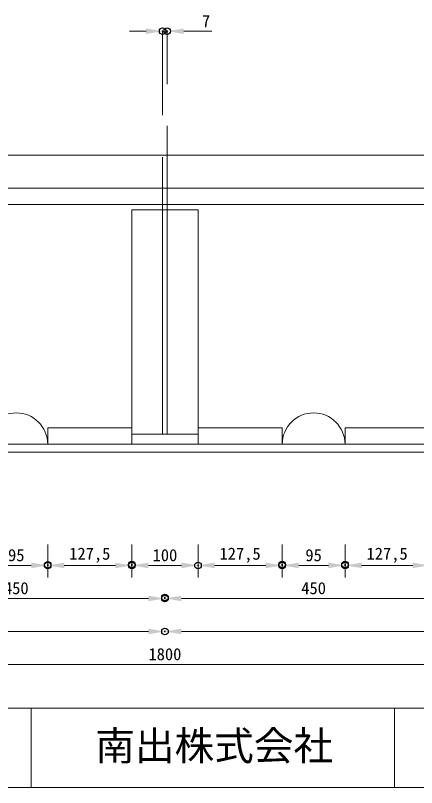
# Model space of a CAD drawing. Units: millimetres, scale not verified. Extents: x -2036 to 1700, y -915 to 1201.
# Drawn here: x 276 to 883, y -915 to 255 of the extents above; entities that cross this region are included whole.
import ezdxf
from ezdxf.enums import TextEntityAlignment as Align

# ---------------------------------------------------------------- set-up
doc = ezdxf.new("R2010")
doc.units = ezdxf.units.MM
doc.header["$LTSCALE"] = 20
doc.header["$PDMODE"] = 32
doc.header["$PDSIZE"] = 10
doc.linetypes.add('USER2', pattern=[9.525, 6.35, -3.175])
for name, color, linetype, lineweight in [('0-0_0', 7, 'Continuous', 18), ('0-6_陦_譫_邱__', 7, 'Continuous', 18), ('0-9_蟇_豕慕___', 7, 'USER2', 18), ('1-1__0-2_螟門__邱__', 7, 'Continuous', 18), ('1-5__0-8_譁�蘋_____', 7, 'Continuous', 18), ('1-6__0-8_譁�蘋__蜿_', 7, 'Continuous', 18)]:
    doc.layers.add(name, color=color, linetype=linetype, lineweight=lineweight)
doc.layers.add('1-C__1-c__1-c__1-c__1-c__1-c__1-c__1-c__1-c__1-c__1-c__1-c__1-c__1-c__1-2__0-5_Defpoints', color=7, linetype='Continuous')
doc.styles.add('ＭＳ ゴシック', font='')
doc.styles.get('ＭＳ ゴシック').set_extended_font_data('MS Gothic')

# ---------------------------------------------------------------- blocks, each defined once
blk = doc.blocks.new('_D5')
at = {"layer": '1-1__0-2_螟門__邱__'}
blk.add_line((6018.34, 2572.18), (10393.34, 2572.18), dxfattribs=at)
at = {"layer": '1-1__0-2_螟門__邱__', "style": 'ＭＳ ゴシック'}
blk.add_text('1800', height=45.82, dxfattribs=at).set_placement((8143.34, 2574.4), align=Align.BOTTOM_LEFT)
blk = doc.blocks.new('_D52')
at = {"layer": '1-1__0-2_螟門__邱__'}
for p, q in [((5955.84, 2698.74), (5955.84, 2700.31)), ((6018.34, 2697.18), (8143.34, 2697.18)), ((8205.84, 2698.74), (8205.84, 2700.31))]:
    blk.add_line(p, q, dxfattribs=at)
for points in [[(6018.34, 2707.6), (6018.34, 2686.76), (5955.84, 2697.18)], [(8143.34, 2707.6), (8143.34, 2686.76), (8205.84, 2697.18)]]:
    blk.add_solid(points, dxfattribs=at)
at = {"layer": '1-C__1-c__1-c__1-c__1-c__1-c__1-c__1-c__1-c__1-c__1-c__1-c__1-c__1-c__1-2__0-5_Defpoints'}
for p in [(5955.84, 2697.18), (8205.84, 2697.18)]:
    blk.add_point(p, dxfattribs=at)
at = {"layer": '1-1__0-2_螟門__邱__', "style": 'ＭＳ ゴシック'}
blk.add_text('900', height=45.82, dxfattribs=at).set_placement((7033.97, 2699.4), align=Align.BOTTOM_LEFT)
blk = doc.blocks.new('_D53')
at = {"layer": '1-1__0-2_螟門__邱__'}
for p, q in [((8205.84, 2698.74), (8205.84, 2700.31)), ((8268.34, 2697.18), (10393.34, 2697.18)), ((10455.84, 2698.74), (10455.84, 2700.31))]:
    blk.add_line(p, q, dxfattribs=at)
for points in [[(8268.34, 2707.6), (8268.34, 2686.76), (8205.84, 2697.18)], [(10393.34, 2707.6), (10393.34, 2686.76), (10455.84, 2697.18)]]:
    blk.add_solid(points, dxfattribs=at)
at = {"layer": '1-C__1-c__1-c__1-c__1-c__1-c__1-c__1-c__1-c__1-c__1-c__1-c__1-c__1-c__1-2__0-5_Defpoints'}
for p in [(8205.84, 2697.18), (10455.84, 2697.18)]:
    blk.add_point(p, dxfattribs=at)
at = {"layer": '1-1__0-2_螟門__邱__', "style": 'ＭＳ ゴシック'}
blk.add_text('900', height=45.82, dxfattribs=at).set_placement((9283.97, 2699.4), align=Align.BOTTOM_LEFT)
blk = doc.blocks.new('_D55')
at = {"layer": '1-1__0-2_螟門__邱__'}
for p, q in [((7080.84, 2823.74), (7080.84, 2825.31)), ((7143.34, 2822.18), (8143.34, 2822.18)), ((8205.84, 2823.74), (8205.84, 2825.31))]:
    blk.add_line(p, q, dxfattribs=at)
for points in [[(7143.34, 2832.6), (7143.34, 2811.76), (7080.84, 2822.18)], [(8143.34, 2832.6), (8143.34, 2811.76), (8205.84, 2822.18)]]:
    blk.add_solid(points, dxfattribs=at)
at = {"layer": '1-C__1-c__1-c__1-c__1-c__1-c__1-c__1-c__1-c__1-c__1-c__1-c__1-c__1-c__1-2__0-5_Defpoints'}
for p in [(7080.84, 2822.18), (8205.84, 2822.18)]:
    blk.add_point(p, dxfattribs=at)
at = {"layer": '1-1__0-2_螟門__邱__', "style": 'ＭＳ ゴシック'}
blk.add_text('450', height=45.82, dxfattribs=at).set_placement((7596.47, 2824.4), align=Align.BOTTOM_LEFT)
blk = doc.blocks.new('_D56')
at = {"layer": '1-1__0-2_螟門__邱__'}
for p, q in [((8205.84, 2823.74), (8205.84, 2819.06)), ((8268.34, 2822.18), (9268.34, 2822.18)), ((9330.84, 2823.74), (9330.84, 2825.31))]:
    blk.add_line(p, q, dxfattribs=at)
for points in [[(8268.34, 2832.6), (8268.34, 2811.76), (8205.84, 2822.18)], [(9268.34, 2832.6), (9268.34, 2811.76), (9330.84, 2822.18)]]:
    blk.add_solid(points, dxfattribs=at)
at = {"layer": '1-C__1-c__1-c__1-c__1-c__1-c__1-c__1-c__1-c__1-c__1-c__1-c__1-c__1-c__1-2__0-5_Defpoints'}
for p in [(8205.84, 2825.31), (9330.84, 2822.18)]:
    blk.add_point(p, dxfattribs=at)
at = {"layer": '1-1__0-2_螟門__邱__', "style": 'ＭＳ ゴシック'}
blk.add_text('450', height=45.82, dxfattribs=at).set_placement((8721.47, 2824.4), align=Align.BOTTOM_LEFT)
blk = doc.blocks.new('_D62')
at = {"layer": '1-1__0-2_螟門__邱__'}
for p, q in [((7524.59, 2947.96), (7524.59, 2944.06)), ((7587.09, 2947.18), (7699.59, 2947.18)), ((7762.09, 2948.74), (7762.09, 2950.31))]:
    blk.add_line(p, q, dxfattribs=at)
for points in [[(7587.09, 2957.6), (7587.09, 2936.76), (7524.59, 2947.18)], [(7699.59, 2957.6), (7699.59, 2936.76), (7762.09, 2947.18)]]:
    blk.add_solid(points, dxfattribs=at)
at = {"layer": '1-C__1-c__1-c__1-c__1-c__1-c__1-c__1-c__1-c__1-c__1-c__1-c__1-c__1-c__1-2__0-5_Defpoints'}
for p in [(7524.59, 2949.52), (7762.09, 2947.18)]:
    blk.add_point(p, dxfattribs=at)
at = {"layer": '1-1__0-2_螟門__邱__', "style": 'ＭＳ ゴシック'}
blk.add_text('95', height=45.82, dxfattribs=at).set_placement((7612.09, 2949.4), align=Align.BOTTOM_LEFT)
blk = doc.blocks.new('_D63')
at = {"layer": '1-1__0-2_螟門__邱__'}
for p, q in [((7762.09, 2947.96), (7762.09, 2944.06)), ((7824.59, 2947.18), (8018.34, 2947.18)), ((8080.84, 2948.74), (8080.84, 2950.31))]:
    blk.add_line(p, q, dxfattribs=at)
for points in [[(7824.59, 2957.6), (7824.59, 2936.76), (7762.09, 2947.18)], [(8018.34, 2957.6), (8018.34, 2936.76), (8080.84, 2947.18)]]:
    blk.add_solid(points, dxfattribs=at)
at = {"layer": '1-C__1-c__1-c__1-c__1-c__1-c__1-c__1-c__1-c__1-c__1-c__1-c__1-c__1-c__1-2__0-5_Defpoints'}
for p in [(7762.09, 2949.52), (8080.84, 2947.18)]:
    blk.add_point(p, dxfattribs=at)
at = {"layer": '1-1__0-2_螟門__邱__', "style": 'ＭＳ ゴシック'}
blk.add_text('127,5', height=45.82, dxfattribs=at).set_placement((7843.34, 2955.05), align=Align.BOTTOM_LEFT)
blk = doc.blocks.new('_D64')
at = {"layer": '1-1__0-2_螟門__邱__'}
for p, q in [((8080.84, 2948.74), (8080.84, 2944.06)), ((8143.34, 2947.18), (8268.34, 2947.18)), ((8330.84, 2948.74), (8330.84, 2950.31))]:
    blk.add_line(p, q, dxfattribs=at)
for points in [[(8143.34, 2957.6), (8143.34, 2936.76), (8080.84, 2947.18)], [(8268.34, 2957.6), (8268.34, 2936.76), (8330.84, 2947.18)]]:
    blk.add_solid(points, dxfattribs=at)
at = {"layer": '1-C__1-c__1-c__1-c__1-c__1-c__1-c__1-c__1-c__1-c__1-c__1-c__1-c__1-c__1-2__0-5_Defpoints'}
for p in [(8080.84, 2950.31), (8330.84, 2947.18)]:
    blk.add_point(p, dxfattribs=at)
at = {"layer": '1-1__0-2_螟門__邱__', "style": 'ＭＳ ゴシック'}
blk.add_text('100', height=45.82, dxfattribs=at).set_placement((8158.97, 2949.4), align=Align.BOTTOM_LEFT)
blk = doc.blocks.new('_D65')
at = {"layer": '1-1__0-2_螟門__邱__'}
for p, q in [((8330.84, 2948.74), (8330.84, 2950.31)), ((8393.34, 2947.18), (8587.09, 2947.18)), ((8649.59, 2948.74), (8649.59, 2950.31))]:
    blk.add_line(p, q, dxfattribs=at)
for points in [[(8393.34, 2957.6), (8393.34, 2936.76), (8330.84, 2947.18)], [(8587.09, 2957.6), (8587.09, 2936.76), (8649.59, 2947.18)]]:
    blk.add_solid(points, dxfattribs=at)
at = {"layer": '1-C__1-c__1-c__1-c__1-c__1-c__1-c__1-c__1-c__1-c__1-c__1-c__1-c__1-c__1-2__0-5_Defpoints'}
for p in [(8330.84, 2947.18), (8649.59, 2947.18)]:
    blk.add_point(p, dxfattribs=at)
at = {"layer": '1-1__0-2_螟門__邱__', "style": 'ＭＳ ゴシック'}
blk.add_text('127,5', height=45.82, dxfattribs=at).set_placement((8412.09, 2955.05), align=Align.BOTTOM_LEFT)
blk = doc.blocks.new('_D66')
at = {"layer": '1-1__0-2_螟門__邱__'}
for p, q in [((8649.59, 2948.74), (8649.59, 2944.06)), ((8712.09, 2947.18), (8824.59, 2947.18)), ((8887.09, 2948.74), (8887.09, 2950.31))]:
    blk.add_line(p, q, dxfattribs=at)
for points in [[(8712.09, 2957.6), (8712.09, 2936.76), (8649.59, 2947.18)], [(8824.59, 2957.6), (8824.59, 2936.76), (8887.09, 2947.18)]]:
    blk.add_solid(points, dxfattribs=at)
at = {"layer": '1-C__1-c__1-c__1-c__1-c__1-c__1-c__1-c__1-c__1-c__1-c__1-c__1-c__1-c__1-2__0-5_Defpoints'}
for p in [(8649.59, 2950.31), (8887.09, 2947.18)]:
    blk.add_point(p, dxfattribs=at)
at = {"layer": '1-1__0-2_螟門__邱__', "style": 'ＭＳ ゴシック'}
blk.add_text('95', height=45.82, dxfattribs=at).set_placement((8737.09, 2949.4), align=Align.BOTTOM_LEFT)
blk = doc.blocks.new('_D67')
at = {"layer": '1-1__0-2_螟門__邱__'}
for p, q in [((8887.09, 2948.74), (8887.09, 2944.06)), ((8949.59, 2947.18), (9143.34, 2947.18)), ((9205.84, 2948.74), (9205.84, 2950.31))]:
    blk.add_line(p, q, dxfattribs=at)
for points in [[(8949.59, 2957.6), (8949.59, 2936.76), (8887.09, 2947.18)], [(9143.34, 2957.6), (9143.34, 2936.76), (9205.84, 2947.18)]]:
    blk.add_solid(points, dxfattribs=at)
at = {"layer": '1-C__1-c__1-c__1-c__1-c__1-c__1-c__1-c__1-c__1-c__1-c__1-c__1-c__1-c__1-2__0-5_Defpoints'}
for p in [(8887.09, 2950.31), (9205.84, 2947.18)]:
    blk.add_point(p, dxfattribs=at)
at = {"layer": '1-1__0-2_螟門__邱__', "style": 'ＭＳ ゴシック'}
blk.add_text('127,5', height=45.82, dxfattribs=at).set_placement((8968.34, 2955.05), align=Align.BOTTOM_LEFT)
blk = doc.blocks.new('_D75')
at = {"layer": '1-1__0-2_螟門__邱__'}
for p, q in [((8197.09, 4971.35), (8197.09, 4972.91)), ((8214.59, 4971.35), (8214.59, 4972.91)), ((8134.59, 4969.79), (8072.09, 4969.79)), ((8197.09, 4969.79), (8214.59, 4969.79)), ((8277.09, 4969.79), (8383.18, 4969.79))]:
    blk.add_line(p, q, dxfattribs=at)
for points in [[(8134.59, 4980.21), (8134.59, 4959.37), (8197.09, 4969.79)], [(8277.09, 4980.21), (8277.09, 4959.37), (8214.59, 4969.79)]]:
    blk.add_solid(points, dxfattribs=at)
at = {"layer": '1-C__1-c__1-c__1-c__1-c__1-c__1-c__1-c__1-c__1-c__1-c__1-c__1-c__1-c__1-2__0-5_Defpoints'}
for p in [(8197.09, 4969.79), (8214.59, 4969.79)]:
    blk.add_point(p, dxfattribs=at)
at = {"layer": '1-1__0-2_螟門__邱__', "style": 'ＭＳ ゴシック'}
blk.add_text('7', height=45.82, dxfattribs=at).set_placement((8345.76, 4971.35), align=Align.BOTTOM_LEFT)

msp = doc.modelspace()

# ---------------------------------------------------------------- linework, layer by layer
at = {"layer": '0-0_0'}
msp.add_line((-397.34, 43.13), (1402.66, 43.13), dxfattribs=at)
at = {"layer": '0-6_陦_譫_邱__'}
for points in [[(-49.84, -794.87), (300.16, -794.87), (300.16, -914.87), (-49.84, -914.87)], [(300.16, -794.87), (1700.16, -794.87), (1700.16, -914.87), (300.16, -914.87)], [(300.16, -794.87), (850.16, -794.87), (850.16, -914.87), (300.16, -914.87)]]:
    msp.add_lwpolyline(points, close=True, dxfattribs=at)
at = {"layer": '0-9_蟇_豕慕___'}
for p, q in [((499.16, 230.63), (499.16, -39.87)), ((506.16, -39.87), (506.16, 230.63)), ((325.16, -596.95), (325.16, -546.95)), ((452.66, -596.95), (452.66, -546.95)), ((552.66, -596.95), (552.66, -546.95)), ((680.16, -596.95), (680.16, -546.95)), ((775.16, -596.95), (775.16, -546.95))]:
    msp.add_line(p, q, dxfattribs=at)
at = {"layer": '1-1__0-2_螟門__邱__'}
for points in [[(1402.66, -6.87), (-397.34, -6.87), (-397.34, -406.87), (1402.66, -406.87)], [(452.66, -379.87), (552.66, -379.87), (552.66, -39.87), (452.66, -39.87)], [(499.16, -379.87), (506.16, -379.87), (506.16, -39.87), (499.16, -39.87)], [(452.66, -394.87), (325.16, -394.87), (325.16, -369.87), (452.66, -369.87)], [(552.66, -394.87), (680.16, -394.87), (680.16, -369.87), (552.66, -369.87)], [(902.66, -394.87), (775.16, -394.87), (775.16, -369.87), (902.66, -369.87)], [(452.66, -394.87), (552.66, -394.87), (552.66, -379.87), (452.66, -379.87)], [(-397.34, -406.87), (1402.66, -406.87), (1402.66, -394.87), (-397.34, -394.87)]]:
    msp.add_lwpolyline(points, close=True, dxfattribs=at)
for centre in [(277.66, -394.87), (727.66, -394.87)]:
    msp.add_arc(centre, 47.5, 0, 180, dxfattribs=at)
at = {"layer": '1-5__0-8_譁�蘋_____'}
msp.add_lwpolyline([(1402.66, -6.87), (1402.66, -31.87), (-397.34, -31.87), (-397.34, -6.87)], dxfattribs=at)
at = {"layer": '1-6__0-8_譁�蘋__蜿_'}
msp.add_line((-397.34, -6.87), (1402.66, -6.87), dxfattribs=at)

# ---------------------------------------------------------------- block references
at = {"layer": '1-1__0-2_螟門__邱__', "xscale": 0.4, "yscale": 0.4}
for name in ['_D75', '_D62', '_D63', '_D64', '_D65', '_D66', '_D67', '_D55', '_D56', '_D52', '_D53', '_D5']:
    msp.add_blockref(name, (-2779.67, -1757.29), dxfattribs=at)

# ---------------------------------------------------------------- texts
at = {"layer": '0-0_0', "style": 'ＭＳ ゴシック'}
msp.add_text('南出株式会社', height=43.99, dxfattribs=at).set_placement((397.1, -886.78), align=Align.BOTTOM_LEFT)

doc.saveas('drawing.dxf')
